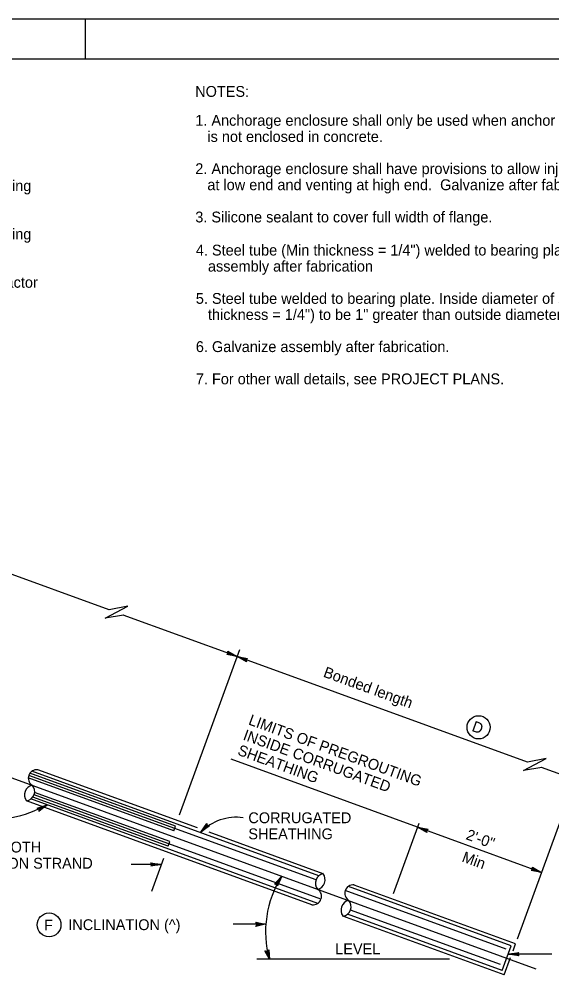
# Model space of a CAD drawing. Extents: x 0 to 2.83, y 0 to 1.83.
# Drawn here: x 1.118 to 1.678, y 0.829 to 1.833 of the extents above; entities that cross this region are included whole.
import ezdxf

# ---------------------------------------------------------------- set-up
doc = ezdxf.new("R2010")
doc.units = 0
for name, color, linetype in [('10 Sheet Format', 7, 'Continuous'), ('201 Center and Station Line', 7, 'Continuous'), ('210 Border', 7, 'Continuous'), ('212 Leaders and Dim Lines', 7, 'Continuous'), ('214 Text and Titles', 7, 'Continuous'), ('221 Structural Steel', 7, 'Continuous'), ('223 Existing Steel', 7, 'Continuous'), ('225 Existing Steel', 7, 'Continuous'), ('257 Ground Line', 7, 'Continuous')]:
    doc.layers.add(name, color=color, linetype=linetype)

msp = doc.modelspace()

# ---------------------------------------------------------------- linework, layer by layer
at = {"layer": '10 Sheet Format'}
msp.add_lwpolyline([(0, 0), (2.8333, 0), (2.8333, 1.8333), (0, 1.8333)], close=True, dxfattribs=at)
at = {"layer": '201 Center and Station Line'}
msp.add_line((1.6617, 0.8346), (0.5028, 1.2564), dxfattribs=at)
at = {"layer": '210 Border'}
for p, q in [((1.1875, 1.8333), (1.1875, 1.7917)), ((0.0833, 1.7917), (2.7917, 1.7917))]:
    msp.add_line(p, q, dxfattribs=at)
at = {"layer": '212 Leaders and Dim Lines'}
for p, q in [((1.2126, 1.2122), (0.6362, 1.422)), ((1.2085, 1.2037), (1.2324, 1.2161)), ((1.2324, 1.2161), (1.2126, 1.2122)), ((1.2276, 1.2067), (1.2085, 1.2037)), ((1.3472, 1.1632), (1.2275, 1.2067)), ((1.2866, 0.9967), (1.3499, 1.1706)), ((1.3371, 1.1659), (1.3363, 1.1652)), ((1.338, 1.1666), (1.3371, 1.1659)), ((1.3371, 1.1659), (1.3472, 1.1632)), ((1.3377, 1.1676), (1.3375, 1.1687)), ((1.3375, 1.1687), (1.3472, 1.1632)), ((1.3375, 1.1662), (1.3472, 1.1632)), ((1.3376, 1.1681), (1.3472, 1.1632)), ((1.3472, 1.1632), (1.3377, 1.1676)), ((1.3377, 1.1676), (1.338, 1.1666)), ((1.3472, 1.1632), (1.3379, 1.1671)), ((1.338, 1.1666), (1.3472, 1.1632)), ((1.3472, 1.1632), (1.3363, 1.1652)), ((1.3472, 1.1632), (1.3367, 1.1655)), ((1.6526, 1.052), (1.3472, 1.1632)), ((1.3565, 1.1598), (1.3472, 1.1632)), ((1.3569, 1.1577), (1.3472, 1.1632)), ((1.3472, 1.1632), (1.3582, 1.1611)), ((1.3573, 1.1605), (1.3472, 1.1632)), ((1.3472, 1.1632), (1.3567, 1.1587)), ((1.3568, 1.1582), (1.3472, 1.1632)), ((1.3472, 1.1632), (1.3566, 1.1593)), ((1.3569, 1.1601), (1.3472, 1.1632)), ((1.3472, 1.1632), (1.3578, 1.1608)), ((1.3565, 1.1598), (1.3573, 1.1605)), ((1.3567, 1.1587), (1.3565, 1.1598)), ((1.3567, 1.1587), (1.3569, 1.1577)), ((1.3573, 1.1605), (1.3582, 1.1611)), ((1.537, 0.9838), (1.341, 1.0552)), ((1.6485, 1.0435), (1.6724, 1.056)), ((1.6724, 1.056), (1.6526, 1.052)), ((1.6676, 1.0466), (1.6485, 1.0435)), ((1.7028, 1.0338), (1.6675, 1.0466)), ((1.6421, 0.8665), (1.7052, 1.0398)), ((1.1368, 1.0037), (1.1473, 1.0072)), ((1.1372, 1.0034), (1.1473, 1.0072)), ((1.1473, 1.0072), (1.1377, 1.0031)), ((1.1473, 1.0072), (1.1381, 1.0029)), ((1.1473, 1.0072), (1.1385, 1.0004)), ((1.1385, 1.0015), (1.1473, 1.0072)), ((1.1473, 1.0072), (1.1385, 1.001)), ((1.1386, 1.0026), (1.1473, 1.0072)), ((1.1386, 1.0021), (1.1473, 1.0072)), ((1.1377, 1.0031), (1.1368, 1.0037)), ((1.1377, 1.0031), (1.1386, 1.0026)), ((1.1386, 1.0026), (1.1385, 1.0015)), ((1.1385, 1.0015), (1.1385, 1.0004)), ((1.309, 0.9785), (1.3153, 0.9877)), ((1.309, 0.9785), (1.3155, 0.9872)), ((1.3156, 0.9867), (1.309, 0.9785)), ((1.3157, 0.9861), (1.309, 0.9785)), ((1.3159, 0.9856), (1.309, 0.9785)), ((1.309, 0.9785), (1.3164, 0.9855)), ((1.309, 0.9785), (1.3169, 0.9854)), ((1.3175, 0.9853), (1.309, 0.9785)), ((1.318, 0.9851), (1.309, 0.9785)), ((1.3156, 0.9867), (1.3153, 0.9877)), ((1.3159, 0.9856), (1.3156, 0.9867)), ((1.3169, 0.9854), (1.3159, 0.9856)), ((1.3169, 0.9854), (1.318, 0.9851)), ((1.5116, 0.9141), (1.5386, 0.9881)), ((1.6675, 0.9363), (1.537, 0.9838)), ((1.5463, 0.9805), (1.537, 0.9838)), ((1.5467, 0.9783), (1.537, 0.9838)), ((1.537, 0.9838), (1.548, 0.9818)), ((1.5471, 0.9811), (1.537, 0.9838)), ((1.537, 0.9838), (1.5465, 0.9794)), ((1.5466, 0.9789), (1.537, 0.9838)), ((1.537, 0.9838), (1.5464, 0.9799)), ((1.5467, 0.9808), (1.537, 0.9838)), ((1.537, 0.9838), (1.5475, 0.9815)), ((1.5463, 0.9805), (1.5471, 0.9811)), ((1.5465, 0.9794), (1.5463, 0.9805)), ((1.5465, 0.9794), (1.5467, 0.9783)), ((1.5471, 0.9811), (1.548, 0.9818)), ((1.2673, 0.9447), (1.2358, 0.9447)), ((1.2569, 0.9456), (1.2563, 0.9465)), ((1.2563, 0.9465), (1.2673, 0.9447)), ((1.2673, 0.9447), (1.2563, 0.9428)), ((1.2566, 0.946), (1.2673, 0.9447)), ((1.2673, 0.9447), (1.2566, 0.9433)), ((1.2673, 0.9447), (1.2569, 0.9456)), ((1.2569, 0.9456), (1.2575, 0.9447)), ((1.2569, 0.9437), (1.2673, 0.9447)), ((1.2575, 0.9447), (1.2569, 0.9437)), ((1.2673, 0.9447), (1.2572, 0.9451)), ((1.2572, 0.9442), (1.2673, 0.9447)), ((1.2574, 0.9164), (1.2701, 0.9513)), ((1.2575, 0.9447), (1.2673, 0.9447)), ((1.2569, 0.9437), (1.2563, 0.9428)), ((1.6574, 0.939), (1.6565, 0.9384)), ((1.6675, 0.9363), (1.6565, 0.9384)), ((1.6675, 0.9363), (1.657, 0.9387)), ((1.6582, 0.9397), (1.6574, 0.939)), ((1.6574, 0.939), (1.6675, 0.9363)), ((1.658, 0.9408), (1.6578, 0.9418)), ((1.6578, 0.9418), (1.6675, 0.9363)), ((1.6578, 0.9394), (1.6675, 0.9363)), ((1.6579, 0.9413), (1.6675, 0.9363)), ((1.6675, 0.9363), (1.658, 0.9408)), ((1.658, 0.9408), (1.6582, 0.9397)), ((1.6675, 0.9363), (1.6581, 0.9402)), ((1.6582, 0.9397), (1.6675, 0.9363)), ((1.3866, 0.924), (1.3941, 0.9323)), ((1.3872, 0.924), (1.3941, 0.9323)), ((1.3941, 0.9323), (1.3877, 0.924)), ((1.3941, 0.9323), (1.3882, 0.924)), ((1.3888, 0.924), (1.3941, 0.9323)), ((1.389, 0.9235), (1.3941, 0.9323)), ((1.3892, 0.923), (1.3941, 0.9323)), ((1.3941, 0.9323), (1.3895, 0.9225)), ((1.3941, 0.9323), (1.3897, 0.922)), ((1.3877, 0.924), (1.3866, 0.924)), ((1.3877, 0.924), (1.3888, 0.924)), ((1.3888, 0.924), (1.3892, 0.923)), ((1.3892, 0.923), (1.3897, 0.922)), ((1.3768, 0.8817), (1.3432, 0.8817)), ((1.3683, 0.8817), (1.3669, 0.8839)), ((1.3669, 0.8839), (1.3669, 0.8839)), ((1.3669, 0.8839), (1.3768, 0.8817)), ((1.3768, 0.8817), (1.3669, 0.8795)), ((1.3669, 0.8795), (1.3683, 0.8817)), ((1.3669, 0.8795), (1.3669, 0.8795)), ((1.3673, 0.8833), (1.3745, 0.8817)), ((1.3745, 0.8817), (1.3673, 0.8801)), ((1.3723, 0.8817), (1.3676, 0.8806)), ((1.3677, 0.8827), (1.3723, 0.8817)), ((1.368, 0.8821), (1.37, 0.8817)), ((1.37, 0.8817), (1.368, 0.8812)), ((1.3768, 0.8817), (1.3768, 0.8817)), ((1.3788, 0.8532), (1.3806, 0.855)), ((1.3801, 0.8545), (1.3805, 0.8471)), ((1.3806, 0.855), (1.3806, 0.855)), ((1.3806, 0.855), (1.3811, 0.845)), ((1.5707, 0.845), (1.368, 0.845)), ((1.3811, 0.845), (1.3764, 0.8539)), ((1.3764, 0.8539), (1.3764, 0.8539)), ((1.3764, 0.8539), (1.3788, 0.8532)), ((1.3805, 0.8472), (1.377, 0.8537)), ((1.3799, 0.8493), (1.3776, 0.8535)), ((1.3793, 0.8515), (1.3783, 0.8533)), ((1.3792, 0.8536), (1.3793, 0.8515)), ((1.3796, 0.854), (1.3799, 0.8493)), ((1.3811, 0.845), (1.3811, 0.845)), ((1.6324, 0.8504), (1.6434, 0.8522)), ((1.6324, 0.8504), (1.6431, 0.8518)), ((1.6429, 0.8513), (1.6324, 0.8504)), ((1.6426, 0.8508), (1.6324, 0.8504)), ((1.6781, 0.8504), (1.6324, 0.8504)), ((1.6423, 0.8504), (1.6324, 0.8504)), ((1.6434, 0.8485), (1.6324, 0.8504)), ((1.6324, 0.8504), (1.6429, 0.8495)), ((1.6431, 0.849), (1.6324, 0.8504)), ((1.6324, 0.8504), (1.6426, 0.8499)), ((1.6423, 0.8504), (1.6429, 0.8513)), ((1.6429, 0.8495), (1.6423, 0.8504)), ((1.6429, 0.8513), (1.6434, 0.8522)), ((1.6429, 0.8495), (1.6434, 0.8485))]:
    msp.add_line(p, q, dxfattribs=at)
for centre, radius, start, end in [((1.0802, 1.1351), 0.1444, 266.2948, 297.6944), ((1.3464, 0.9422), 0.0521, 82.0514, 135.8395), ((1.4859, 0.874), 0.1088, 147.6062, 195.4918)]:
    msp.add_arc(centre, radius, start, end, dxfattribs=at)
at = {"layer": '214 Text and Titles'}
for centre, radius in [((1.6012, 1.0888), 0.0122), ((1.1494, 0.8811), 0.0125)]:
    msp.add_circle(centre, radius, dxfattribs=at)
at = {"layer": '221 Structural Steel'}
for p, q in [((1.2806, 0.9801), (1.1276, 1.0358)), ((1.2824, 0.9849), (1.1293, 1.0406)), ((1.2747, 0.9638), (1.1324, 1.0155)), ((1.2764, 0.9686), (1.1342, 1.0204)), ((1.2806, 0.9801), (1.2824, 0.9849)), ((1.2747, 0.9638), (1.2764, 0.9686))]:
    msp.add_line(p, q, dxfattribs=at)
at = {"layer": '223 Existing Steel'}
for p, q in [((1.4302, 0.9284), (1.1281, 1.0383)), ((1.4354, 0.908), (1.1337, 1.0178)), ((1.6303, 0.8556), (1.4609, 0.9172)), ((1.6241, 0.8393), (1.4665, 0.8967))]:
    msp.add_line(p, q, dxfattribs=at)
at = {"layer": '225 Existing Steel'}
for p, q in [((1.4333, 0.9328), (1.1314, 1.0427)), ((1.432, 0.9037), (1.1304, 1.0135)), ((1.6356, 0.8592), (1.4642, 0.9215)), ((1.6261, 0.833), (1.4632, 0.8923)), ((1.6261, 0.833), (1.6356, 0.8592))]:
    msp.add_line(p, q, dxfattribs=at)
at = {"layer": '257 Ground Line'}
for p, q in [((1.3055, 0.983), (1.1375, 1.0442)), ((1.4258, 0.9023), (1.1256, 1.0115)), ((1.4377, 0.9349), (1.3178, 0.9785)), ((1.6401, 0.8612), (1.4703, 0.923)), ((1.6282, 0.8286), (1.4584, 0.8904)), ((1.6374, 0.8539), (1.6401, 0.8612)), ((1.6282, 0.8286), (1.6348, 0.8469))]:
    msp.add_line(p, q, dxfattribs=at)
for centre, radius, start, end in [((1.1364, 1.0354), 0.00881, 83.24, 236.1211), ((1.1342, 1.0177), 0.0106, 104.4909, 215.3953), ((1.1245, 1.0213), 0.0098, 276.4666, 44.1552), ((1.4398, 0.925), 0.0102, 101.8442, 218.6447), ((1.4291, 0.9287), 0.0106, 284.9796, 35.5061), ((1.427, 0.9111), 0.00893, 262.4704, 57.0445), ((1.4692, 0.9143), 0.00881, 83.24, 236.1211), ((1.467, 0.8966), 0.0106, 104.4909, 215.3953), ((1.4573, 0.9001), 0.0098, 276.4666, 44.1552)]:
    msp.add_arc(centre, radius, start, end, dxfattribs=at)

# ---------------------------------------------------------------- texts
at = {"layer": '212 Leaders and Dim Lines'}
for s, rotation, p in [('2\'-0"', 339.9998, (1.587, 0.9714)), ('Min', 340.0001, (1.5828, 0.9479))]:
    msp.add_text(s, height=0.01139, rotation=rotation, dxfattribs=at).set_placement(p)
at = {"layer": '214 Text and Titles'}
for s, height, p in [('NOTES:', 0.01139, (1.3031, 1.7516)), ('1. Anchorage enclosure shall only be used when anchor head assembly', 0.011392, (1.3032, 1.7212)), ('   is not enclosed in concrete.', 0.011392, (1.3032, 1.7042)), ('2. Anchorage enclosure shall have provisions to allow injecting grout', 0.011392, (1.3032, 1.6704)), ('Level of secondary grouting', 0.011392, (0.9436, 1.6525)), ('   at low end and venting at high end.  Galvanize after fabrication.', 0.011392, (1.3032, 1.6535)), ('3. Silicone sealant to cover full width of flange.', 0.011392, (1.3032, 1.6196)), ('inside corrugated sheathing', 0.011392, (0.9436, 1.6017)), ('4. Steel tube (Min thickness = 1/4") welded to bearing plate.  Galvanize', 0.011392, (1.3038, 1.5848)), ('   assembly after fabrication', 0.011392, (1.3038, 1.5679)), ('determined by the contractor', 0.011392, (0.9436, 1.5509)), ('5. Steel tube welded to bearing plate. Inside diameter of steel tube (Min ', 0.011392, (1.3038, 1.534)), ('   thickness = 1/4") to be 1" greater than outside diameter of smooth sheathing.', 0.011392, (1.3038, 1.5171)), ('6. Galvanize assembly after fabrication.', 0.011392, (1.3038, 1.4833)), ('7. For other wall details, see PROJECT PLANS.', 0.011392, (1.3038, 1.4494)), ('CORRUGATED', 0.01139, (1.359, 0.988)), ('SHEATHING', 0.01139, (1.359, 0.9711)), ('END OF SMOOTH', 0.011392, (1.0125, 0.9572)), ('SHEATHING ON STRAND', 0.011392, (1.0125, 0.9402)), ('F', 0.0114, (1.1441, 0.8752)), ('INCLINATION (^)', 0.011392, (1.1696, 0.8756)), ('LEVEL', 0.01139, (1.4504, 0.8503))]:
    msp.add_text(s, height=height, dxfattribs=at).set_placement(p)
for s, height, rotation, p in [('Bonded length', 0.011392, 340.0001, (1.437, 1.1422)), ('LIMITS OF PREGROUTING', 0.011392, 340, (1.3583, 1.092)), ('D', 0.0114, 340.0006, (1.5932, 1.0852)), ('INSIDE CORRUGATED', 0.011392, 340, (1.3526, 1.0761)), ('SHEATHING', 0.01139, 340, (1.3468, 1.0602))]:
    msp.add_text(s, height=height, rotation=rotation, dxfattribs=at).set_placement(p)

doc.saveas('drawing.dxf')
